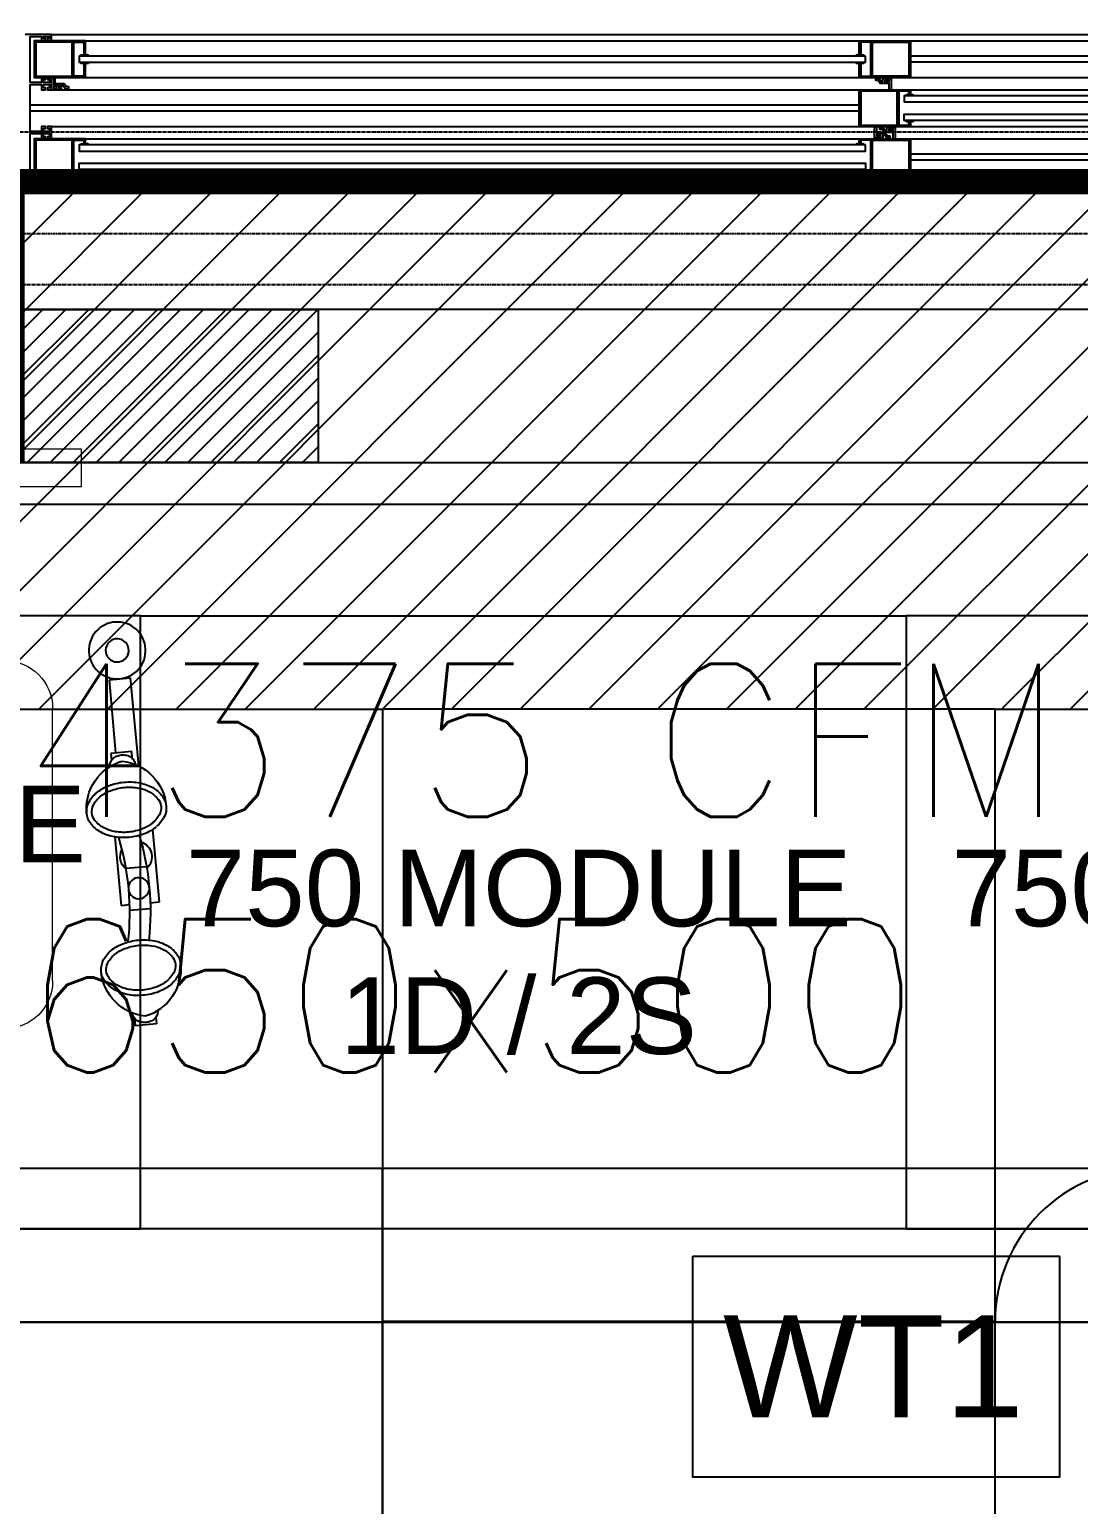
# Model space of a CAD drawing. Header units: millimetres. Extents: x -661525 to 498941, y 282148 to 1359693.
# Drawn here: x -248410 to -247383, y 674727 to 676171 of the extents above; entities that cross this region are included whole.
import ezdxf

# ---------------------------------------------------------------- set-up
doc = ezdxf.new("R2010")
doc.units = ezdxf.units.MM
doc.header["$LTSCALE"] = 2.5
doc.header["$PDMODE"] = 35
doc.header["$PDSIZE"] = 15
doc.linetypes.add('CENTER', pattern=[2, 1.25, -0.25, 0.25, -0.25])
doc.layers.get('0').update_dxf_attribs({"linetype": 'CONTINUOUS'})
doc.layers.get('DEFPOINTS').update_dxf_attribs({"linetype": 'CONTINUOUS'})
for name, color, linetype in [('A-ALU-SECTION', 11, 'CONTINUOUS'), ('A-ANNO-GRID', 5, 'CENTER'), ('A-ELEV', 8, 'CONTINUOUS'), ('A-ELEV-MEDM', 34, 'CONTINUOUS'), ('A-ELEV-THIN', 8, 'CONTINUOUS'), ('A-GLAZ', 5, 'CONTINUOUS'), ('CEILING', 11, 'CONTINUOUS'), ('I-FURN', 14, 'CONTINUOUS'), ('I-SECT', 3, 'CONTINUOUS'), ('v-SA DUCT', 4, 'CONTINUOUS')]:
    doc.layers.add(name, color=color, linetype=linetype)
doc.layers.add('area', color=5, linetype='CONTINUOUS', plot=False)
for name, color, linetype, lineweight in [('lab furniture', 34, 'CONTINUOUS', 18), ('LAB MODULE', 1, 'CONTINUOUS', 25), ('VEMCPL-PA', 4, 'CONTINUOUS', 35)]:
    doc.layers.add(name, color=color, linetype=linetype, lineweight=lineweight)
doc.styles.add('ARIAL', font='arial.ttf')
doc.styles.add('COMPLEX', font='complex.shx', dxfattribs={"width": 0.8})
doc.styles.add('ROMAND', font='ROMAND')
doc.styles.add('ROMANS', font='romans.shx', dxfattribs={"height": 125})
doc.dimstyles.new('TICK100', dxfattribs={"dimtxt": 250, "dimasz": 200, "dimexe": 150, "dimexo": 10, "dimgap": 50, "dimtad": 0, "dimdec": 0, "dimrnd": 5, "dimzin": 1, "dimdsep": 46, "dimtxsty": 'COMPLEX', "dimblk1": 'ARCHTICK', "dimblk2": 'ARCHTICK', "dimsah": 1, "dimcen": 0.09375, "dimdle": 150, "dimclrd": 11, "dimclre": 11, "dimclrt": 7, "dimadec": 0, "dimazin": 0, "dimtfac": 1, "dimtdec": 0, "dimtofl": 0, "dimtmove": 0, "dimatfit": 3, "dimldrblk": 'OPEN90', "dimfxl": 1, "dimtolj": 1, "dimtzin": 1, "dimarcsym": 0})

# ---------------------------------------------------------------- blocks, each defined once
blk = doc.blocks.new('_ARCHTICK')
at = {"color": 0, "linetype": 'ByBlock', "const_width": 0.15}
blk.add_lwpolyline([(-0.5, -0.5), (0.5, 0.5)], dxfattribs=at)
blk = doc.blocks.new('*D352')
at = {"layer": 'DEFPOINTS', "color": 0, "transparency": 16777216}
for p in [(-245039.7, 676510.7), (-252889.7, 674954.6), (-245039.7, 674954.6)]:
    blk.add_point(p, dxfattribs=at)
at = {"layer": 'VEMCPL-PA', "color": 8, "lineweight": -2, "transparency": 16777216}
for p, q in [((-252889.7, 676410.7), (-252889.7, 676530.7)), ((-245039.7, 676410.7), (-245039.7, 676530.7)), ((-252909.7, 676510.7), (-249049.3, 676510.7)), ((-245019.7, 676510.7), (-248900.8, 676510.7))]:
    blk.add_line(p, q, dxfattribs=at)
at = {"layer": 'VEMCPL-PA', "color": 8, "lineweight": -2, "transparency": 16777216, "xscale": 40, "yscale": 40, "zscale": 40, "rotation": 180}
blk.add_blockref('_ARCHTICK', (-252889.7, 676510.7), dxfattribs=at)
at = {"layer": 'VEMCPL-PA', "color": 8, "lineweight": -2, "transparency": 16777216, "xscale": 40, "yscale": 40, "zscale": 40}
blk.add_blockref('_ARCHTICK', (-245039.7, 676510.7), dxfattribs=at)
at = {"layer": 'VEMCPL-PA', "color": 1, "transparency": 16777216, "insert": (-248975.1, 676510.7), "char_height": 50, "attachment_point": 5, "style": 'ARIAL'}
blk.add_mtext('\\A1;7850', dxfattribs=at)
blk = doc.blocks.new('key')
at = {"color": 252}
for points in [[(3387541, 685443.5), (3384141, 685443.5), (3384141, 685593.5), (3387541, 685593.5)], [(3384141, 685543.5), (3387541, 685543.5), (3387541, 685493.5), (3384141, 685493.5)]]:
    blk.add_lwpolyline(points, close=True, dxfattribs=at)
blk = doc.blocks.new('W1-size144')
at = {"layer": 'A-ALU-SECTION', "color": 8}
for points in [[(279804.8, 1019504.7), (279803.4, 1019504.7), (279803.4, 1019507.9), (279793.4, 1019507.9), (279793.4, 1019474.7), (279803.4, 1019474.7), (279803.4, 1019478), (279804.8, 1019478), (279804.8, 1019473.3), (279754.8, 1019473.3), (279754.8, 1019509.3), (279804.8, 1019509.3), (279804.8, 1019504.7)], [(279792, 1019474.7), (279756.2, 1019474.7), (279756.2, 1019507.9), (279792, 1019507.9), (279792, 1019474.7)], [(280562.8, 1019504.7), (280564.2, 1019504.7), (280564.2, 1019507.9), (280574.2, 1019507.9), (280574.2, 1019474.7), (280564.2, 1019474.7), (280564.2, 1019478), (280562.8, 1019478), (280562.8, 1019473.3), (280596.1, 1019473.3), (280596.1, 1019467.1), (280587.3, 1019467.1), (280585.3, 1019464.1), (280583, 1019464.1), (280583, 1019462.3), (280586.2, 1019462.3), (280588.2, 1019465.3), (280589.9, 1019465.3), (280589.9, 1019462.3), (280592.7, 1019462.3), (280592.7, 1019464.1), (280591.7, 1019464.1), (280591.7, 1019465.3), (280596.1, 1019465.3), (280596.1, 1019464.1), (280594.7, 1019464.1), (280594.7, 1019462.3), (280597.9, 1019462.3), (280597.9, 1019473.3), (280612.8, 1019473.3), (280612.8, 1019509.3), (280562.8, 1019509.3), (280562.8, 1019504.7)], [(280575.6, 1019474.7), (280611.4, 1019474.7), (280611.4, 1019507.9), (280575.6, 1019507.9), (280575.6, 1019474.7)], [(280612.8, 1019430), (280611.4, 1019430), (280611.4, 1019426.7), (280601.4, 1019426.7), (280601.4, 1019459.9), (280611.4, 1019459.9), (280611.4, 1019456.7), (280612.8, 1019456.7), (280612.8, 1019461.3), (280579.5, 1019461.3), (280579.5, 1019467.5), (280588.3, 1019467.5), (280590.3, 1019470.5), (280592.6, 1019470.5), (280592.6, 1019472.3), (280589.4, 1019472.3), (280587.4, 1019469.3), (280585.7, 1019469.3), (280585.7, 1019472.3), (280582.9, 1019472.3), (280582.9, 1019470.5), (280583.9, 1019470.5), (280583.9, 1019469.3), (280579.5, 1019469.3), (280579.5, 1019470.5), (280580.9, 1019470.5), (280580.9, 1019472.3), (280577.7, 1019472.3), (280577.7, 1019461.3), (280562.8, 1019461.3), (280562.8, 1019425.3), (280592.2, 1019425.3), (280592.2, 1019419.1), (280583.4, 1019419.1), (280581.4, 1019416.1), (280579.1, 1019416.1), (280579.1, 1019414.3), (280582.4, 1019414.3), (280584.4, 1019417.3), (280586, 1019417.3), (280586, 1019414.3), (280588.8, 1019414.3), (280588.8, 1019416.1), (280587.8, 1019416.1), (280587.8, 1019417.3), (280592.2, 1019417.3), (280592.2, 1019416.1), (280590.8, 1019416.1), (280590.8, 1019414.3), (280594, 1019414.3), (280594, 1019425.3), (280612.8, 1019425.3), (280612.8, 1019430)], [(280600, 1019426.7), (280564.2, 1019426.7), (280564.2, 1019459.9), (280600, 1019459.9), (280600, 1019426.7)], [(279804.8, 1019399.7), (279803.4, 1019399.7), (279803.4, 1019411.9), (279793.4, 1019411.9), (279793.4, 1019378.7), (279803.4, 1019378.7), (279803.4, 1019391), (279804.8, 1019391), (279804.8, 1019377.3), (279754.8, 1019377.3), (279754.8, 1019413.3), (279773.6, 1019413.3), (279773.6, 1019424.3), (279776.8, 1019424.3), (279776.8, 1019422.5), (279775.4, 1019422.5), (279775.4, 1019421.3), (279779.8, 1019421.3), (279779.8, 1019422.5), (279778.8, 1019422.5), (279778.8, 1019424.3), (279781.6, 1019424.3), (279781.6, 1019421.3), (279783.2, 1019421.3), (279785.3, 1019424.3), (279788.5, 1019424.3), (279788.5, 1019422.5), (279786.2, 1019422.5), (279784.2, 1019419.5), (279775.4, 1019419.5), (279775.4, 1019413.3), (279804.8, 1019413.3), (279804.8, 1019399.7)], [(279792, 1019378.7), (279756.2, 1019378.7), (279756.2, 1019411.9), (279792, 1019411.9), (279792, 1019378.7)], [(280562.8, 1019399.7), (280564.2, 1019399.7), (280564.2, 1019411.9), (280574.2, 1019411.9), (280574.2, 1019378.7), (280564.2, 1019378.7), (280564.2, 1019391), (280562.8, 1019391), (280562.8, 1019377.3), (280612.8, 1019377.3), (280612.8, 1019413.3), (280562.8, 1019413.3), (280562.8, 1019399.7)], [(280575.6, 1019378.7), (280611.4, 1019378.7), (280611.4, 1019411.9), (280575.6, 1019411.9), (280575.6, 1019378.7)]]:
    blk.add_lwpolyline(points, dxfattribs=at)
blk.add_lwpolyline([(280569, 1019392.3), (279798.6, 1019392.3), (279798.6, 1019398.3), (280569, 1019398.3)], close=True, dxfattribs=at)
at = {"layer": 'A-ELEV-MEDM', "color": 8}
for centre, start, end in [((279801.4, 1019503.3), 359.7081, 180.2928), ((279804.1, 1019503.3), 359.1234, 180.8775), ((279806.8, 1019503.3), 359.1234, 180.8775), ((280560.8, 1019503.3), 359.1225, 180.8766), ((280563.5, 1019503.3), 359.1225, 180.8766), ((280566.2, 1019503.3), 359.7072, 180.2919), ((279801.4, 1019479.4), 179.7081, 0.2928), ((279804.1, 1019479.3), 179.1234, 0.8775), ((279806.8, 1019479.3), 179.1234, 0.8775), ((280560.8, 1019479.3), 179.1225, 0.8766), ((280563.5, 1019479.3), 179.1225, 0.8766), ((280566.2, 1019479.4), 179.7072, 0.2919), ((280609.4, 1019455.3), 359.7081, 180.2928), ((280612.1, 1019455.3), 359.1234, 180.8775), ((280614.8, 1019455.3), 359.1234, 180.8775), ((280609.4, 1019431.4), 179.7081, 0.2928), ((280612.1, 1019431.3), 179.1234, 0.8775), ((280614.8, 1019431.3), 179.1234, 0.8775), ((279801.4, 1019398.3), 359.7081, 180.2928), ((279804.1, 1019398.3), 359.1234, 180.8775), ((279806.8, 1019398.3), 359.1234, 180.8775), ((280560.8, 1019398.3), 359.1225, 180.8766), ((280563.5, 1019398.3), 359.1225, 180.8766), ((280566.2, 1019398.3), 359.7072, 180.2919), ((279801.4, 1019392.4), 179.7072, 0.2919), ((279804.1, 1019392.3), 179.1225, 0.8766), ((279806.8, 1019392.3), 179.1225, 0.8766), ((280560.8, 1019392.3), 179.1234, 0.8775), ((280563.5, 1019392.3), 179.1234, 0.8775), ((280566.2, 1019392.4), 179.7081, 0.2928)]:
    blk.add_arc(centre, 1.34, start, end, dxfattribs=at)
at = {"layer": 'A-ELEV-THIN', "color": 8}
for p, q in [((279771.8, 1019515.3), (283069.8, 1019515.3)), ((279771.8, 1019509.3), (283069.8, 1019509.3)), ((282228.8, 1019494.3), (280612.8, 1019494.3)), ((282228.8, 1019488.3), (280612.8, 1019488.3)), ((279771.8, 1019473.3), (283069.8, 1019473.3)), ((279771.8, 1019461.3), (283069.8, 1019461.3)), ((280562.8, 1019446.3), (279750.8, 1019446.3)), ((280562.8, 1019440.3), (279750.8, 1019440.3)), ((279771.8, 1019425.3), (283069.8, 1019425.3)), ((279771.8, 1019413.3), (283069.8, 1019413.3)), ((282228.8, 1019398.3), (280612.8, 1019398.3)), ((282228.8, 1019392.3), (280612.8, 1019392.3)), ((279771.8, 1019377.3), (283036.8, 1019377.3)), ((279771.8, 1019371.3), (283069.8, 1019371.3))]:
    blk.add_line(p, q, dxfattribs=at)
at = {"layer": 'A-GLAZ', "color": 4}
for points in [[(280569, 1019503.3), (279798.6, 1019503.3), (279798.6, 1019497.3), (280569, 1019497.3)], [(280569, 1019479.3), (279798.6, 1019479.3), (279798.6, 1019485.3), (280569, 1019485.3)], [(281377, 1019455.3), (280606.6, 1019455.3), (280606.6, 1019449.3), (281377, 1019449.3)], [(281377, 1019431.3), (280606.6, 1019431.3), (280606.6, 1019437.3), (281377, 1019437.3)]]:
    blk.add_lwpolyline(points, close=True, dxfattribs=at)
at = {"layer": 'I-SECT', "color": 8}
for points in [[(279750.8, 1019418.3), (279750.8, 1019373.3), (279761.8, 1019373.3), (279761.8, 1019377.3), (279765.8, 1019377.3), (279765.8, 1019375.3), (279763.8, 1019375.3), (279763.8, 1019373.3), (279769.8, 1019373.3), (279769.8, 1019375.3), (279767.8, 1019375.3), (279767.8, 1019377.3), (279771.8, 1019377.3), (279771.8, 1019371.3), (279745.8, 1019371.3)], [(279745.8, 1019515.3), (279771.8, 1019515.3), (279771.8, 1019509.3), (279767.8, 1019509.3), (279767.8, 1019511.3), (279769.8, 1019511.3), (279769.8, 1019513.3), (279763.8, 1019513.3), (279763.8, 1019511.3), (279765.8, 1019511.3), (279765.8, 1019509.3), (279761.8, 1019509.3), (279761.8, 1019513.3), (279750.8, 1019513.3), (279750.8, 1019468.3), (279761.8, 1019468.3), (279761.8, 1019473.3), (279765.8, 1019473.3), (279765.8, 1019471.3), (279763.8, 1019471.3), (279763.8, 1019468.3), (279769.8, 1019468.3), (279769.8, 1019471.3), (279767.8, 1019471.3), (279767.8, 1019473.3), (279771.8, 1019473.3), (279771.8, 1019461.3), (279767.8, 1019461.3), (279767.8, 1019463.3), (279769.8, 1019463.3), (279769.8, 1019466.3), (279763.8, 1019466.3), (279763.8, 1019463.3), (279765.8, 1019463.3), (279765.8, 1019461.3), (279761.8, 1019461.3), (279761.8, 1019466.3), (279750.8, 1019466.3), (279750.8, 1019420.3), (279761.8, 1019420.3), (279761.8, 1019425.3), (279765.8, 1019425.3), (279765.8, 1019423.3), (279763.8, 1019423.3), (279763.8, 1019420.3), (279769.8, 1019420.3), (279769.8, 1019423.3), (279767.8, 1019423.3), (279767.8, 1019425.3), (279771.8, 1019425.3), (279771.8, 1019413.3), (279767.8, 1019413.3), (279767.8, 1019415.3), (279769.8, 1019415.3), (279769.8, 1019418.3), (279763.8, 1019418.3), (279763.8, 1019415.3), (279765.8, 1019415.3), (279765.8, 1019413.3), (279761.8, 1019413.3), (279761.8, 1019418.3), (279750.8, 1019418.3)]]:
    blk.add_lwpolyline(points, dxfattribs=at)
blk = doc.blocks.new('PEG')
at = {"color": 128}
for p, q in [((-249.6, 79.7), (-225.4, 79.7)), ((-249.6, 79.7), (-249.6, 0)), ((-225.4, 79.7), (-225.4, 0)), ((-154.6, 79.7), (-130.4, 79.7)), ((-154.6, 79.7), (-154.6, 0)), ((-130.4, 79.7), (-130.4, 0)), ((-59.6, 79.7), (-35.4, 79.7)), ((-59.6, 79.7), (-59.6, 0)), ((-35.4, 79.7), (-35.4, 0)), ((35.4, 79.7), (59.6, 79.7)), ((35.4, 79.7), (35.4, 0)), ((59.6, 79.7), (59.6, 0)), ((130.4, 79.7), (154.6, 79.7)), ((130.4, 79.7), (130.4, 0)), ((154.6, 79.7), (154.6, 0)), ((225.4, 79.7), (249.6, 79.7)), ((225.4, 79.7), (225.4, 0)), ((249.6, 79.7), (249.6, 0))]:
    blk.add_line(p, q, dxfattribs=at)
blk.add_lwpolyline([(332.5, -36.3), (-332.5, -36.3), (-332.5, 0), (332.5, 0)], close=True, dxfattribs=at)

msp = doc.modelspace()

# ---------------------------------------------------------------- hatches: boundary and pattern name
at = {"layer": 'CEILING', "transparency": 33554607}
h = msp.add_hatch(dxfattribs=at)
h.set_pattern_fill('ANSI31', color=254, scale=15)
h.set_pattern_definition([(45, (-248964.734, 666321.267), (-33.67596, 33.67596), [])])
h.paths.add_polyline_path([(-249051.7, 664695.7), (-249587.6, 664649.2), (-249051.7, 664649.2)], flags=17)
h.paths.add_polyline_path([(-249898, 664622.3, -0.068239), (-249901.7, 664649.2), (-252027.7, 664649.2, -0.414214), (-252127.7, 664549.2), (-252127.7, 664429)])
h.paths.add_polyline_path([(-249801.7, 665305.7), (-249864.7, 665305.7), (-250464.7, 665305.7), (-251064.7, 665305.7), (-251664.7, 665305.7), (-251664.7, 665905.7), (-251664.7, 666321.3), (-252027.7, 666321.3, -0.414214), (-252127.7, 666221.3), (-252127.7, 664749.2, -0.414214), (-252027.7, 664649.2), (-249901.7, 664649.2, -0.414214), (-249801.7, 664749.2)])
h.paths.add_polyline_path([(-251565.8, 664870.3), (-251565.8, 665206.8), (-250001.5, 665206.8), (-250001.5, 664870.3)], flags=16)
h.paths.add_polyline_path([(-252514.7, 666321.3), (-252877.7, 666321.3), (-252877.7, 664649.2), (-252514.7, 664649.2)])
h.paths.add_polyline_path([(-252514.7, 666771.3), (-252877.7, 666771.3), (-252877.7, 666321.3), (-252514.7, 666321.3)])
h.paths.add_polyline_path([(-252127.7, 666771.3), (-252514.7, 666771.3), (-252514.7, 666321.3), (-252227.7, 666321.3, -0.414214), (-252127.7, 666421.3)], flags=17)
h.paths.add_polyline_path([(-249051.7, 664244), (-249801.7, 664179), (-249801.7, 664103.6), (-249051.7, 664162.1), (-249051.7, 664183.8)])
h.paths.add_polyline_path([(-249051.7, 664649.2), (-249587.6, 664649.2), (-249702.2, 664639.3, -0.385338), (-249801.7, 664549.2), (-249801.7, 664179), (-249051.7, 664244)])
h.paths.add_polyline_path([(-248964.7, 665305.7), (-249264.7, 665305.7), (-249801.7, 665305.7), (-249801.7, 664749.2, -0.414214), (-249701.7, 664649.2), (-249587.6, 664649.2), (-249051.7, 664695.7), (-249051.7, 664809.9), (-248964.7, 664809.9)])
h.paths.add_polyline_path([(-248514.7, 665305.7), (-248664.7, 665305.7), (-248964.7, 665305.7), (-248964.7, 664809.9), (-248514.7, 664809.9)])
h.paths.add_polyline_path([(-249801.7, 664549.2, -0.336464), (-249898, 664622.3), (-252127.7, 664429), (-252127.7, 663977.3), (-249801.7, 664179)])
h.paths.add_polyline_path([(-250335.5, 664062), (-250335.5, 664061.9), (-249801.7, 664103.6), (-249801.7, 664179), (-252127.7, 663977.3), (-252127.7, 663899.2), (-252114.2, 663900.4)])
h.paths.add_polyline_path([(-252127.7, 664429), (-252427.7, 664403), (-252427.7, 663951.3), (-252127.7, 663977.3)])
h.paths.add_polyline_path([(-252127.7, 663977.3), (-252427.7, 663951.3), (-252427.7, 663873), (-252127.7, 663899.2)])
h.paths.add_polyline_path([(-252227.7, 664649.2), (-252514.7, 664649.2), (-252514.7, 664462.1), (-252427.7, 664462.1), (-252427.7, 664403), (-252127.7, 664429), (-252127.7, 664549.2, -0.414214)])
h.paths.add_polyline_path([(-252127.7, 666221.3, -0.414214), (-252227.7, 666321.3), (-252514.7, 666321.3), (-252514.7, 664649.2), (-252227.7, 664649.2, -0.414214), (-252127.7, 664749.2)])
h.paths.add_polyline_path([(-252514.7, 664649.2), (-252877.7, 664649.2), (-252877.7, 664462.1), (-252514.7, 664462.1)])
h.paths.add_polyline_path([(-245051.7, 665042.4), (-245395, 665012.7), (-245445.7, 664970.2, -0.176218), (-245428.2, 664921.9, -1), (-245578.4, 664921.9, -0.221805), (-245551.5, 664979.5), (-245566.9, 664997.8), (-247686.4, 664791.7, -0.439775), (-247577.7, 664692, -1), (-247777.7, 664692, -0.389106), (-247686.4, 664791.7), (-248427.7, 664749.4), (-248427.7, 664298.1), (-245051.7, 664590.8)])
h.paths.add_polyline_path([(-247677.7, 664363.1), (-248427.7, 664298.1), (-248427.7, 664216), (-247723.7, 664277.9), (-247677.7, 664281.9)])
h.paths.add_polyline_path([(-245942.9, 664432.2), (-245942.8, 664431), (-245051.7, 664507.4), (-245051.7, 664590.8), (-247677.7, 664363.1), (-247677.7, 664281.9)])
h.paths.add_polyline_path([(-247677.7, 665305.7), (-248064.7, 665305.7), (-248514.7, 665305.7), (-248514.7, 664809.9), (-248427.7, 664809.9), (-248427.7, 664749.8), (-247677.7, 664814.8)])
h.paths.add_polyline_path([(-245051.7, 666846.3), (-246051.7, 666846.3), (-246051.7, 674046.3), (-245658.2, 674046.3), (-245658.2, 674934.2, -0.414214), (-245758.2, 675034.2), (-246264.7, 675034.2), (-246264.7, 674905.7), (-246264.7, 674305.7), (-246264.7, 673705.7), (-246264.7, 673105.7), (-246264.7, 672505.7), (-246264.7, 671905.7), (-246264.7, 671305.7), (-246264.7, 670705.7), (-246264.7, 670105.7), (-246264.7, 669505.7), (-246264.7, 668905.7), (-246264.7, 668305.7), (-246264.7, 667705.7), (-246264.7, 667105.7), (-246264.7, 666505.7), (-246264.7, 665905.7), (-246264.7, 665305.7), (-246864.7, 665305.7), (-247464.7, 665305.7), (-247677.7, 665305.7), (-247677.7, 664814.8), (-245051.7, 665042.4)])
h.paths.add_polyline_path([(-245251.7, 665846.9, -1), (-245401.7, 665846.9, -1)], flags=16)
h.paths.add_polyline_path([(-245658.2, 676022.2), (-248427.7, 676022.2), (-248427.7, 675921.2), (-245658.2, 675921.2)])
h.paths.add_polyline_path([(-245090.7, 676022.2), (-245658.2, 676022.2), (-245658.2, 675921.2), (-245039.7, 675921.2), (-245039.7, 676022.2), (-245064.7, 676022.2)])
h.paths.add_polyline_path([(-245051.7, 675771.2), (-245048.7, 675921.2), (-245658.2, 675921.2), (-245658.2, 675134.2, -0.414214), (-245558.2, 675034.2), (-245051.7, 675034.2)])
h.paths.add_polyline_path([(-245051.7, 675034.2), (-245558.2, 675034.2, -0.414214), (-245658.2, 674934.2), (-245658.2, 674046.3), (-245051.7, 674046.3)])
h.paths.add_polyline_path([(-252514.7, 675560.2), (-252877.7, 675560.2), (-252877.7, 673971.3), (-252514.7, 673971.3)])
h.paths.add_polyline_path([(-248514.7, 675760.2), (-248964.7, 675760.2), (-248964.7, 675505.7), (-248664.7, 675505.7), (-248514.7, 675505.7)])
h.paths.add_polyline_path([(-245658.2, 675921.2), (-248427.7, 675921.2), (-248427.7, 675760.2), (-248514.7, 675760.2), (-248514.7, 675505.7), (-248064.7, 675505.7), (-247464.7, 675505.7), (-246864.7, 675505.7), (-246264.7, 675505.7), (-246264.7, 675034.2), (-245758.2, 675034.2, -0.414214), (-245658.2, 675134.2)])
h.paths.add_polyline_path([(-251664.7, 674905.7), (-251664.7, 675505.7), (-251064.7, 675505.7), (-250464.7, 675505.7), (-249864.7, 675505.7), (-249264.7, 675505.7), (-248964.7, 675505.7), (-248964.7, 675760.2), (-249051.7, 675760.2), (-249051.7, 675921.2), (-251827.7, 675921.2), (-251827.7, 675910.2), (-252427.7, 675910.2), (-252427.7, 675560.2), (-252514.7, 675560.2), (-252514.7, 673971.3), (-251877.7, 673971.3), (-251877.7, 666771.3), (-252127.7, 666771.3), (-252127.7, 666421.3, -0.414214), (-252027.7, 666321.3), (-251664.7, 666321.3), (-251664.7, 666505.7), (-251664.7, 667105.7), (-251664.7, 667705.7), (-251664.7, 668305.7), (-251664.7, 668905.7), (-251664.7, 669505.7), (-251664.7, 670105.7), (-251664.7, 670705.7), (-251664.7, 671305.7), (-251664.7, 671905.7), (-251664.7, 672505.7), (-251664.7, 673105.7), (-251664.7, 673705.7), (-251664.7, 674305.7)])
h.paths.add_polyline_path([(-251369.1, 675550.9), (-251369.1, 675887.4), (-249804.9, 675887.4), (-249804.9, 675550.9)], flags=16)
h.paths.add_polyline_path([(-248373.1, 675527.3), (-248373.1, 675739.6), (-248527.6, 675739.6), (-248527.6, 675527.3)], flags=9)
h.paths.add_polyline_path([(-245766.8, 674472.7), (-245548.8, 674472.7), (-245548.8, 674627.3), (-245766.8, 674627.3)], flags=24)
h.paths.add_polyline_path([(-248372.5, 665004.2), (-248372.5, 665111.6), (-248527, 665111.6), (-248527, 665004.2)], flags=9)
h.paths.add_polyline_path([(-248158.9, 664761.2), (-247946.6, 664761.2), (-247946.6, 664915.8), (-248158.9, 664915.8)], flags=24)
h.paths.add_polyline_path([(-252608.9, 664761.2), (-252396.6, 664761.2), (-252396.6, 664915.8), (-252608.9, 664915.8)], flags=25)
h.paths.add_polyline_path([(-251794.7, 665431.7), (-251794.7, 665539), (-251949.2, 665539), (-251949.2, 665431.7)], flags=24)
h.paths.add_polyline_path([(-251018.3, 664760.6), (-250910.9, 664760.6), (-250910.9, 664915.2), (-251018.3, 664915.2)], flags=24)
h.paths.add_polyline_path([(-251522.5, 664854.9), (-250018.8, 664854.9), (-250018.8, 665260.5), (-251522.5, 665260.5)], flags=24)
h.paths.add_polyline_path([(-252608.9, 664761.2), (-252396.6, 664761.2), (-252396.6, 664915.8), (-252608.9, 664915.8)], flags=24)
at = {"layer": 'I-FURN', "transparency": 33554687}
h = msp.add_hatch(dxfattribs=at)
h.set_pattern_fill('ANSI31', color=5, scale=5)
h.set_pattern_definition([(45, (-231620.851, 742783.428), (-11.22532, 11.22532), [])])
h.paths.add_polyline_path([(-248127.7, 675747.2), (-248427.7, 675747.2), (-248427.7, 675897.2), (-248127.7, 675897.2)])

# ---------------------------------------------------------------- linework, layer by layer
at = {"color": 1, "linetype": 'ByBlock'}
for p, q in [((-248332.2, 675534.6), (-248311.7, 675536.5)), ((-248325.7, 675462.9), (-248332.2, 675534.6)), ((-248311.7, 675536.5), (-248303.8, 675450.4)), ((-248310.3, 675464.3), (-248330.8, 675462.4)), ((-248330.8, 675462.4), (-248330.2, 675455.6)), ((-248309.7, 675457.5), (-248310.3, 675464.3)), ((-248320.3, 675313.4), (-248326.4, 675380.7)), ((-248289.9, 675387.9), (-248283.4, 675316.8)), ((-248316.2, 675350), (-248295.7, 675351.9)), ((-248312.6, 675314.1), (-248320.3, 675313.4)), ((-248312.5, 675309), (-248291.9, 675310.8)), ((-248283.4, 675316.8), (-248292.1, 675316)), ((-248306.5, 675195.8), (-248307.1, 675202.6)), ((-248286, 675197.7), (-248306.5, 675195.8)), ((-248286.6, 675204.4), (-248286, 675197.7))]:
    msp.add_line(p, q, dxfattribs=at)
at = {"color": 1, "linetype": 'ByBlock', "extrusion": (0, 0, -1)}
for centre, major_axis, start_param, end_param in [((-248324.5, 675563.3), (-18.8, 20.5), 1.570795, 7.85398), ((-248324.5, 675563.3), (-7.65, 8.35), 1.570797298100033, 7.85398260527962), ((-248305.8, 675408.1), (-33, 36), 5.364691, 6.734164), ((-248323.2, 675450.2), (-5.95, 6.49), 5.363466, 5.824853), ((-248321.2, 675449.4), (-7.34, 8.01), 5.824846, 6.239637), ((-248319.9, 675448.1), (-8.6, 9.38), 6.239653, 6.601973), ((-248318.9, 675446), (-10.2, 11.1), 0.318779, 0.651076), ((-248318.9, 675446), (-10.2, 11.1), 0.651088, 0.983385), ((-248325.1, 675406.4), (-33, 36), 0.851183, 2.220656), ((-248318.4, 675448.3), (-8.6, 9.38), 0.983373, 1.345693), ((-248317.3, 675449.8), (-7.34, 8.01), 1.345701, 1.760492), ((-248315.6, 675450.9), (-5.95, 6.49), 1.760489, 2.221877), ((-248325.3, 675400.7), (-20.5, 22.3), 5.90202, 6.328058), ((-248318.2, 675392.2), (-27.9, 30.5), 0.044872, 0.371435), ((-248318.2, 675392.2), (-24.5, 26.7), 0.044871, 0.371435), ((-248312.8, 675378.3), (-38, 41.5), 0.371434, 0.65108), ((-248312.8, 675378.3), (-34.5, 37.7), 0.371421, 0.651067), ((-248312.8, 675378.3), (-38, 41.5), 0.651082, 0.930727), ((-248312.8, 675378.3), (-34.5, 37.7), 0.651074, 0.930719), ((-248310, 675393), (-24.5, 26.7), 0.930735, 1.257299), ((-248310, 675393), (-27.9, 30.5), 0.930728, 1.257292), ((-248304.6, 675402.6), (-17, 18.5), 1.257289, 1.683326), ((-248304.6, 675402.6), (-20.5, 22.3), 1.25729, 1.683328), ((-248335.3, 675405.5), (-12.9, 14.1), 5.363474, 5.902023), ((-248335.3, 675405.5), (-9.5, 10.3), 5.363468, 5.902018), ((-248325.3, 675400.7), (-17, 18.5), 5.902018, 6.328055), ((-248295.5, 675409.1), (-9.5, 10.3), 1.683327, 2.221877), ((-248295.5, 675409.1), (-9.5, 10.3), 2.221869, 2.760419), ((-248295.5, 675409.1), (-12.9, 14.1), 1.683329, 2.221879), ((-248295.5, 675409.1), (-12.9, 14.1), 2.221877, 2.760426), ((-248335.3, 675405.5), (-12.9, 14.1), 4.824921, 5.36347), ((-248326.3, 675412.1), (-20.5, 22.3), 4.398881, 4.824919), ((-248335.3, 675405.5), (-9.5, 10.3), 4.824918, 5.363468), ((-248326.3, 675412.1), (-17, 18.5), 4.398882, 4.82492), ((-248312.7, 675422.4), (-24.5, 26.7), 3.186464, 3.513028), ((-248305.6, 675414), (-17, 18.5), 2.760427, 3.186465), ((-248305.6, 675414), (-20.5, 22.3), 2.760426, 3.186463), ((-248320.9, 675421.7), (-27.9, 30.5), 4.072319, 4.398882), ((-248320.9, 675421.7), (-24.5, 26.7), 4.072311, 4.398875), ((-248318.1, 675436.3), (-38, 41.5), 3.792666, 4.072311), ((-248318.1, 675436.3), (-34.5, 37.7), 3.792678, 4.072324), ((-248572.1, 675306), (-175.4, 191.4), 2.022399, 2.421354), ((-248318.1, 675436.3), (-34.5, 37.7), 3.513023, 3.792668), ((-248318.1, 675436.3), (-38, 41.5), 3.513034, 3.792679), ((-248551.6, 675307.9), (-175.4, 191.4), 2.022399, 2.421354), ((-248312.7, 675422.4), (-27.9, 30.5), 3.186463, 3.513026), ((-248306.1, 675361.3), (-10.4, 11.4), 4.592533, 5.906518), ((-248306.1, 675361.3), (-10.4, 11.4), 1.07652, 3.120709), ((-248303.3, 675330.5), (-6.96, 7.59), 1.570797, 7.853982), ((-248298.7, 675223.7), (-38, 41.5), 0.371424, 0.65107), ((-248298.7, 675223.7), (-38, 41.5), 0.651072, 0.930718), ((-248295.9, 675238.4), (-27.9, 30.5), 0.930728, 1.257292), ((-248311.2, 675246.1), (-20.5, 22.3), 5.902018, 6.328056), ((-248311.2, 675246.1), (-17, 18.5), 5.90202, 6.328058), ((-248304.1, 675237.6), (-27.9, 30.5), 0.04487, 0.371433), ((-248304.1, 675237.6), (-24.5, 26.7), 0.044872, 0.371435), ((-248298.7, 675223.7), (-34.5, 37.7), 0.371438, 0.651084), ((-248298.7, 675223.7), (-34.5, 37.7), 0.651077, 0.930722), ((-248295.9, 675238.4), (-24.5, 26.7), 0.930721, 1.257285), ((-248290.5, 675248), (-17, 18.5), 1.257288, 1.683326), ((-248290.5, 675248), (-20.5, 22.3), 1.257291, 1.683328), ((-248281.4, 675254.5), (-12.9, 14.1), 1.683327, 2.221876), ((-248321.2, 675250.9), (-12.9, 14.1), 5.363471, 5.902021), ((-248321.2, 675250.9), (-9.5, 10.3), 5.363476, 5.902026), ((-248321.2, 675250.9), (-9.5, 10.3), 4.824925, 5.363474), ((-248311, 675251.9), (-33, 36), 2.223098, 3.592571), ((-248281.4, 675254.5), (-9.5, 10.3), 1.68333, 2.221879), ((-248281.4, 675254.5), (-9.5, 10.3), 2.221878, 2.760427), ((-248281.4, 675254.5), (-12.9, 14.1), 2.221874, 2.760423), ((-248291.7, 675253.7), (-33, 36), 3.992775, 5.362248), ((-248321.2, 675250.9), (-12.9, 14.1), 4.824916, 5.363465), ((-248312.2, 675257.5), (-20.5, 22.3), 4.398884, 4.824922), ((-248312.2, 675257.5), (-17, 18.5), 4.398882, 4.82492), ((-248306.8, 675267.1), (-24.5, 26.7), 4.072321, 4.398885), ((-248298.6, 675267.8), (-24.5, 26.7), 3.186465, 3.513029), ((-248298.6, 675267.8), (-27.9, 30.5), 3.186465, 3.513028), ((-248291.5, 675259.4), (-17, 18.5), 2.760424, 3.186461), ((-248291.5, 675259.4), (-20.5, 22.3), 2.760425, 3.186463), ((-248306.8, 675267.1), (-27.9, 30.5), 4.072318, 4.398882), ((-248304, 675281.7), (-38, 41.5), 3.792684, 4.072329), ((-248304, 675281.7), (-34.5, 37.7), 3.792678, 4.072324), ((-248304, 675281.7), (-34.5, 37.7), 3.513024, 3.79267), ((-248304, 675281.7), (-38, 41.5), 3.513035, 3.79268), ((-248301.2, 675209.2), (-5.95, 6.49), 4.90208, 5.363468), ((-248295.5, 675210.6), (-7.34, 8.01), 2.683259, 3.09805), ((-248293.6, 675209.9), (-5.95, 6.49), 2.221883, 2.68327), ((-248299.4, 675210.3), (-7.34, 8.01), 4.487289, 4.90208), ((-248298.4, 675211.8), (-8.6, 9.38), 4.124965, 4.487286), ((-248297.8, 675214.1), (-10.2, 11.1), 3.792683, 4.12498), ((-248297.8, 675214.1), (-10.2, 11.1), 3.460372, 3.792669), ((-248296.8, 675211.9), (-8.6, 9.38), 3.098054, 3.460374)]:
    msp.add_ellipse(centre, major_axis=major_axis, ratio=0.999997, start_param=start_param, end_param=end_param, dxfattribs=at)
at = {"layer": 'A-ELEV'}
msp.add_lwpolyline([(-245059.7, 675897.2), (-248427.7, 675897.2)], dxfattribs=at)
at = {"layer": 'area', "const_width": 25}
msp.add_lwpolyline([(-252427.7, 664462.1), (-252427.7, 663873), (-249051.7, 664162.1), (-249051.7, 664809.9), (-248427.7, 664809.9), (-248427.7, 664216), (-245051.7, 664507.4), (-245051.7, 676022.2), (-248427.7, 676022.2), (-248427.7, 675760.2), (-249051.7, 675760.2), (-249052.2, 676022.2), (-251827.7, 676022.2), (-251827.7, 675910.2), (-252427.7, 675910.2), (-252427.7, 675560.2), (-252877.7, 675560.2), (-252877.7, 664462.1), (-252427.7, 664462.1)], dxfattribs=at)
at = {"layer": 'CEILING'}
for points in [[(-248064.7, 674905.7), (-248664.7, 674905.7), (-248664.7, 675505.7), (-248064.7, 675505.7)], [(-248064.7, 674905.7), (-247464.7, 674905.7), (-247464.7, 675505.7), (-248064.7, 675505.7)], [(-246864.7, 674905.7), (-247464.7, 674905.7), (-247464.7, 675505.7), (-246864.7, 675505.7)], [(-248064.7, 674305.7), (-248664.7, 674305.7), (-248664.7, 674905.7), (-248064.7, 674905.7)], [(-248064.7, 674305.7), (-247464.7, 674305.7), (-247464.7, 674905.7), (-248064.7, 674905.7)], [(-246864.7, 674305.7), (-247464.7, 674305.7), (-247464.7, 674905.7), (-246864.7, 674905.7)]]:
    msp.add_lwpolyline(points, close=True, dxfattribs=at)
at = {"layer": 'I-FURN', "color": 8}
msp.add_line((-249051.7, 675747.2), (-245201.7, 675747.2), dxfattribs=at)
at = {"layer": 'I-FURN'}
msp.add_line((-246251.7, 674997.2), (-249051.7, 674997.2), dxfattribs=at)
at = {"layer": 'I-FURN', "color": 5}
msp.add_lwpolyline([(-248127.7, 675747.2), (-248427.7, 675747.2), (-248427.7, 675897.2), (-248127.7, 675897.2)], close=True, dxfattribs=at)
at = {"layer": 'lab furniture', "color": 8}
msp.add_line((-248387.8, 675239.7), (-248387.8, 675506.5), dxfattribs=at)
at = {"layer": 'lab furniture', "color": 8, "extrusion": (0, 0, -1)}
for centre, major_axis, start_param, end_param in [((-248434.4, 675506.5), (33, -33), 3.926991, 5.497787), ((-248434.4, 675239.7), (33, 33), 0.785398, 2.356194)]:
    msp.add_ellipse(centre, major_axis=major_axis, ratio=1, start_param=start_param, end_param=end_param, dxfattribs=at)
at = {"layer": 'LAB MODULE'}
for points in [[(-249051.7, 674997.2), (-248301.7, 674997.2), (-248301.7, 675597.2), (-249051.7, 675597.2)], [(-247551.7, 674997.2), (-248301.7, 674997.2), (-248301.7, 675597.2), (-247551.7, 675597.2)], [(-247551.7, 674997.2), (-246801.7, 674997.2), (-246801.7, 675597.2), (-247551.7, 675597.2)]]:
    msp.add_lwpolyline(points, close=True, dxfattribs=at)
at = {"layer": 'LAB MODULE', "color": 3, "ltscale": 0.5}
msp.add_lwpolyline([(-247760.8, 674970.2), (-247401.6, 674970.2), (-247401.6, 674753.8), (-247760.8, 674753.8)], close=True, dxfattribs=at)
at = {"layer": 'v-SA DUCT'}
for p, q in [((-246158.1, 675706.2), (-248856.9, 675706.2)), ((-247114.7, 675056.2), (-248856.9, 675056.2)), ((-248064.7, 673625.4), (-248064.7, 675056.2)), ((-247464.7, 674906.2), (-248064.7, 674906.2)), ((-247464.7, 673625.4), (-247464.7, 674906.2))]:
    msp.add_line(p, q, dxfattribs=at)
msp.add_arc((-247314.7, 674906.2), 150, 90, 180, dxfattribs=at)

# ---------------------------------------------------------------- block references
at = {"layer": 'A-ALU-SECTION', "xscale": -1, "rotation": 180}
msp.add_blockref('W1-size144', (-528160.5, 1695537.5), dxfattribs=at)
at = {"layer": 'A-ANNO-GRID', "rotation": 359.9999999999999}
msp.add_blockref('key', (-3632580.8, -9522.4), dxfattribs=at)
at = {"layer": 'lab furniture', "xscale": -1.000876752194016, "yscale": 1.000876752194016, "zscale": 1.000876752194016, "rotation": 180}
msp.add_blockref('PEG', (-248692.2, 675723.9), dxfattribs=at)

# ---------------------------------------------------------------- texts
at = {"layer": 'LAB MODULE', "ltscale": 0.5, "width": 783.884, "attachment_point": 6, "style": 'ROMAND'}
for s, insert, char_height in [('\\A1;\\pxqc;{\\fArial|b0|i0|c0|p34;750 MODULE\\PSINK UNIT\\P 2S}', (-248289.4, 675267.7), 75), ('\\A1;\\pxqc;{\\fArial|b0|i0|c0|p34;750 MODULE\\P1D / 2S}', (-247539.4, 675267.7), 75), ('\\A1;\\pxqc;{\\fArial|b0|i0|c0|p34;750 MODULE\\P1D / 2S}', (-246789.4, 675267.7), 75), ('\\A1;\\pxqc;{\\fArial|b0|i0|c0|p34;\\C3;WT1}', (-247191.8, 674862.5), 100)]:
    msp.add_mtext(s, dxfattribs=dict(at, insert=insert, char_height=char_height))
at = {"layer": 'v-SA DUCT', "insert": (-248418.5, 675550.3), "char_height": 150, "width": 3657.796, "attachment_point": 1, "style": 'ROMANS'}
msp.add_mtext('{4375 CFM\\P650x500}', dxfattribs=at)

# ---------------------------------------------------------------- dimensions: what is measured, and where the dimension line sits
at = {"layer": 'VEMCPL-PA', "color": 3}
dim = msp.add_linear_dim(base=(-245039.7, 676510.7), p1=(-252889.7, 674954.6), p2=(-245039.7, 674954.6), dimstyle='TICK100', override={"dimtxt": 50, "dimasz": 40, "dimexe": 20, "dimexo": 0, "dimgap": 0, "dimrnd": 0, "dimtxsty": 'ARIAL', "dimdle": 20, "dimclrd": 8, "dimclre": 8, "dimclrt": 1, "dimfxl": 100, "dimfxlon": 1, "dimarcsym": 1}, dxfattribs=at)
dim.commit()
dim.dimension.update_dxf_attribs({"geometry": '*D352', "text_midpoint": (-248975.1, 676510.7), "dimtype": 160})

doc.saveas('drawing.dxf')
